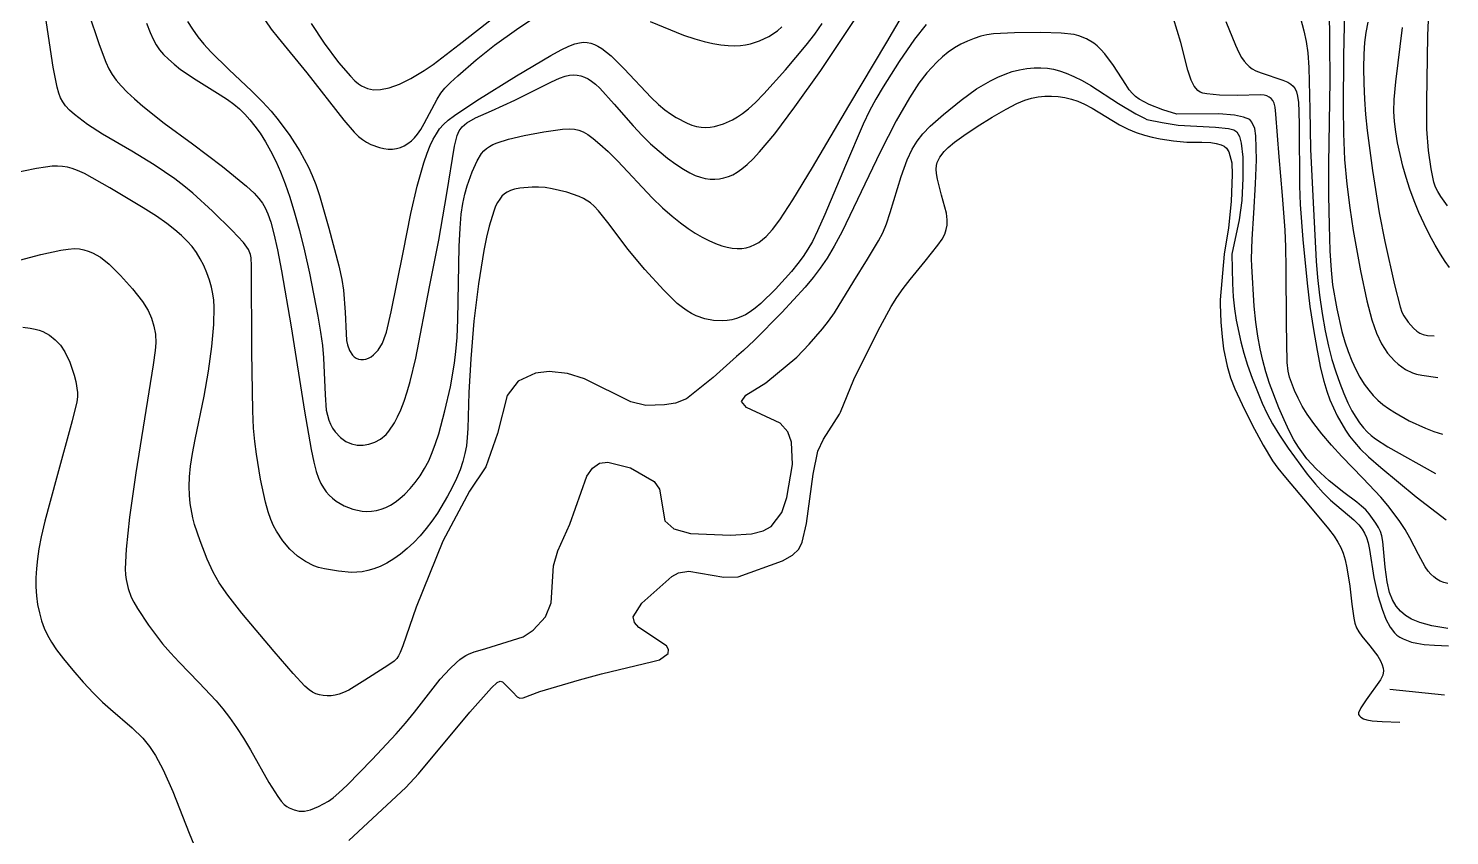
# Model space of a CAD drawing. Header units: millimetres. Extents: x 220021 to 223505, y 489325 to 491820.
# Drawn here: x 220222.3 to 220579.3, y 491411.9 to 491614.6 of the extents above; entities that cross this region are included whole.
import ezdxf

# ---------------------------------------------------------------- set-up
doc = ezdxf.new("R2010")
doc.units = ezdxf.units.MM
for name, color, linetype in [('A0013117', 8, 'Continuous'), ('F0017111', 8, 'Continuous'), ('F0017114', 8, 'Continuous')]:
    doc.layers.add(name, color=color, linetype=linetype)

msp = doc.modelspace()

# ---------------------------------------------------------------- linework, layer by layer
at = {"layer": 'A0013117', "flags": 128}
msp.add_lwpolyline([(220564.295, 491448.677), (220577.99, 491447.208)], dxfattribs=at)
at = {"layer": 'F0017111', "flags": 128}
for points, elevation in [([(220578.798, 491570.02), (220577.088, 491572.391), (220576.351, 491573.612), (220575.786, 491574.757), (220575.351, 491575.966), (220574.627, 491579.297), (220574, 491583.903), (220573.61, 491589.251), (220573.55, 491596.122), (220573.844, 491612.777), (220574.01, 491616.642), (220574.302, 491620.182), (220574.739, 491623.621), (220576.083, 491631.276), (220577.826, 491639.404), (220578.716, 491642.928)], 110), ([(220237.321, 491618.742), (220240.04, 491610.526), (220241.691, 491606.127), (220242.48, 491604.445), (220243.324, 491603.004), (220244.325, 491601.625), (220245.57, 491600.156), (220247.087, 491598.57), (220248.89, 491596.866), (220251.002, 491595.035), (220256.406, 491590.793), (220263.486, 491585.585), (220271.007, 491579.894), (220277.069, 491574.932), (220278.953, 491573.2), (220280.189, 491571.871), (220281.049, 491570.725), (220281.77, 491569.533), (220282.452, 491568.027), (220283.158, 491565.929), (220283.947, 491562.976), (220284.846, 491558.957), (220285.877, 491553.676), (220288.277, 491539.659), (220291.628, 491518.439), (220293.287, 491508.824), (220293.958, 491505.685), (220294.568, 491503.358), (220295.15, 491501.612), (220295.739, 491500.276), (220296.372, 491499.194), (220297.076, 491498.234), (220297.853, 491497.367), (220298.696, 491496.588), (220299.6, 491495.892), (220301.577, 491494.737), (220303.753, 491493.89), (220306.085, 491493.39), (220307.289, 491493.296), (220308.502, 491493.332), (220309.712, 491493.51), (220310.908, 491493.827), (220312.079, 491494.273), (220313.224, 491494.847), (220314.376, 491495.581), (220315.577, 491496.51), (220316.852, 491497.663), (220318.163, 491499.022), (220319.454, 491500.562), (220320.676, 491502.257), (220321.808, 491504.087), (220322.833, 491506.034), (220323.746, 491508.095), (220324.578, 491510.328), (220325.372, 491512.807), (220326.922, 491518.54), (220328.289, 491524.594), (220329.323, 491530.481), (220329.684, 491533.45), (220329.949, 491536.93), (220330.131, 491541.481), (220330.484, 491559.817), (220330.697, 491564.447), (220331.002, 491567.919), (220331.405, 491570.647), (220331.906, 491572.989), (220332.482, 491575.059), (220333.738, 491578.586), (220334.981, 491581.321), (220336.123, 491583.148), (220336.711, 491583.823), (220337.353, 491584.409), (220338.092, 491584.932), (220338.971, 491585.411), (220340.035, 491585.863), (220342.872, 491586.751), (220346.828, 491587.683), (220351.762, 491588.616), (220356.476, 491589.278), (220358.157, 491589.37), (220359.441, 491589.285), (220360.527, 491589.029), (220361.597, 491588.598), (220362.772, 491587.923), (220364.159, 491586.923), (220365.85, 491585.517), (220367.89, 491583.635), (220370.315, 491581.211), (220378.976, 491572.061), (220381.607, 491569.529), (220383.962, 491567.462), (220386.08, 491565.767), (220388.003, 491564.357), (220389.795, 491563.175), (220391.523, 491562.169), (220393.236, 491561.301), (220394.895, 491560.575), (220396.442, 491560.01), (220397.836, 491559.617), (220399.107, 491559.384), (220400.305, 491559.296), (220401.469, 491559.338), (220402.603, 491559.513), (220403.701, 491559.827), (220404.756, 491560.281), (220405.759, 491560.859), (220406.699, 491561.537), (220407.571, 491562.298), (220409.188, 491564.06), (220411.015, 491566.53), (220414.293, 491571.559), (220419.285, 491579.678), (220428.368, 491595.134), (220437.919, 491611.095), (220445.262, 491623.735)], 80), ([(220281.804, 491616.461), (220283.261, 491614.421), (220284.979, 491612.235), (220292.224, 491603.465), (220301.482, 491591.582), (220304.123, 491588.505), (220305.198, 491587.471), (220306.216, 491586.659), (220307.234, 491586.003), (220308.296, 491585.45), (220310.494, 491584.64), (220311.586, 491584.394), (220312.658, 491584.266), (220313.709, 491584.268), (220314.736, 491584.409), (220315.733, 491584.691), (220316.694, 491585.115), (220317.612, 491585.678), (220318.479, 491586.363), (220319.289, 491587.148), (220320.049, 491588.044), (220320.832, 491589.174), (220321.726, 491590.695), (220324.97, 491596.782), (220325.91, 491598.292), (220326.924, 491599.574), (220328.277, 491600.963), (220330.147, 491602.704), (220334.724, 491606.669), (220339.374, 491610.337), (220344.928, 491614.315), (220352.842, 491619.668)], 95), ([(220549.009, 491619.664), (220549.115, 491611.02), (220549.231, 491601.493), (220548.912, 491580.543), (220548.912, 491572.631), (220549.019, 491565.12), (220549.225, 491558.704), (220549.521, 491553.862), (220549.904, 491550.21), (220550.929, 491544.183), (220552.251, 491538.483), (220553.001, 491535.864), (220553.819, 491533.415), (220554.721, 491531.119), (220555.713, 491528.971), (220556.773, 491527), (220557.869, 491525.247), (220558.979, 491523.734), (220560.115, 491522.42), (220561.3, 491521.248), (220562.559, 491520.163), (220563.94, 491519.129), (220565.495, 491518.108), (220569.176, 491516.061), (220573.24, 491514.191), (220575.349, 491513.378), (220577.548, 491512.659)], 90), ([(220251.972, 491615.933), (220252.838, 491613.581), (220253.602, 491611.867), (220254.371, 491610.466), (220255.22, 491609.228), (220256.22, 491608.047), (220257.429, 491606.835), (220258.86, 491605.581), (220260.512, 491604.294), (220264.38, 491601.67), (220270.446, 491597.938), (220272.253, 491596.757), (220273.865, 491595.581), (220275.313, 491594.369), (220276.653, 491593.078), (220277.933, 491591.662), (220279.194, 491590.068), (220280.474, 491588.241), (220281.795, 491586.142), (220283.121, 491583.804), (220284.401, 491581.273), (220285.602, 491578.568), (220286.757, 491575.589), (220287.92, 491572.207), (220289.131, 491568.308), (220290.379, 491563.834), (220291.642, 491558.743), (220292.886, 491553.104), (220294.976, 491542.344), (220295.661, 491538.286), (220296.116, 491534.945), (220296.403, 491531.827), (220296.795, 491522.576), (220297.11, 491518.759), (220297.37, 491517.428), (220297.722, 491516.243), (220298.168, 491515.163), (220298.708, 491514.177), (220299.333, 491513.28), (220300.699, 491511.819), (220302.037, 491510.872), (220303.426, 491510.282), (220304.895, 491509.957), (220306.363, 491509.924), (220307.831, 491510.152), (220309.306, 491510.652), (220310.762, 491511.473), (220312.14, 491512.639), (220312.814, 491513.407), (220314.253, 491515.571), (220315.032, 491517.051), (220315.838, 491518.841), (220316.653, 491520.953), (220317.454, 491523.339), (220318.213, 491525.931), (220319.601, 491531.793), (220323.068, 491549.72), (220325.347, 491561.425), (220327.392, 491573.147), (220329.293, 491585.024), (220329.946, 491587.654), (220330.507, 491588.906), (220331.213, 491589.835), (220332.401, 491590.833), (220334.613, 491592.104), (220338.628, 491593.914), (220344.466, 491596.53), (220353.693, 491601.186), (220355.674, 491602.104), (220357.075, 491602.622), (220358.164, 491602.864), (220359.163, 491602.936), (220360.124, 491602.868), (220361.056, 491602.67), (220361.968, 491602.35), (220362.87, 491601.91), (220363.77, 491601.347), (220364.71, 491600.625), (220365.85, 491599.555), (220369.425, 491595.587), (220374.195, 491590.139), (220376.448, 491587.733), (220378.581, 491585.636), (220380.688, 491583.755), (220382.828, 491582.027), (220384.909, 491580.498), (220386.801, 491579.241), (220388.414, 491578.306), (220389.806, 491577.647), (220391.075, 491577.198), (220392.301, 491576.9), (220393.505, 491576.739), (220394.69, 491576.71), (220395.856, 491576.81), (220397.001, 491577.034), (220398.119, 491577.38), (220399.214, 491577.851), (220400.332, 491578.488), (220401.526, 491579.34), (220402.844, 491580.452), (220404.304, 491581.852), (220405.92, 491583.567), (220409.75, 491588.139), (220414.842, 491594.865), (220421.302, 491604.002), (220431.431, 491619.11)], 85), ([(220262.247, 491616.31), (220263.524, 491614.361), (220264.872, 491612.507), (220266.38, 491610.657), (220268.131, 491608.721), (220272.633, 491604.239), (220278.369, 491598.785), (220281.06, 491596.124), (220283.265, 491593.764), (220285.054, 491591.647), (220287.971, 491587.686), (220290.457, 491583.743), (220292.601, 491579.717), (220293.551, 491577.616), (220294.439, 491575.36), (220295.367, 491572.631), (220297.77, 491564.442), (220300.261, 491554.945), (220301.009, 491551.517), (220301.432, 491548.813), (220301.818, 491543.339), (220302.067, 491537.941), (220302.216, 491536.226), (220302.401, 491535.124), (220302.915, 491533.694), (220303.651, 491532.57), (220304.108, 491532.128), (220304.621, 491531.782), (220305.183, 491531.546), (220305.787, 491531.431), (220306.421, 491531.436), (220307.07, 491531.557), (220307.723, 491531.788), (220308.368, 491532.131), (220308.995, 491532.583), (220310.161, 491533.816), (220311.194, 491535.515), (220311.686, 491536.692), (220312.2, 491538.277), (220313.443, 491543.406), (220316.388, 491558.279), (220318.339, 491568.09), (220319.933, 491574.975), (220321.621, 491580.813), (220322.453, 491583.244), (220323.234, 491585.217), (220323.987, 491586.81), (220324.752, 491588.142), (220325.577, 491589.326), (220326.54, 491590.438), (220327.728, 491591.544), (220329.282, 491592.75), (220334.952, 491596.491), (220344.92, 491602.703), (220353.494, 491607.791), (220356.151, 491609.211), (220358.072, 491610.114), (220359.54, 491610.681), (220360.711, 491610.991), (220361.711, 491611.096), (220362.645, 491611.045), (220363.55, 491610.855), (220364.446, 491610.54), (220365.357, 491610.104), (220366.325, 491609.512), (220368.63, 491607.672), (220371.941, 491604.417), (220378.72, 491597.272), (220380.567, 491595.496), (220382.129, 491594.164), (220383.562, 491593.109), (220384.99, 491592.196), (220387.735, 491590.775), (220388.972, 491590.299), (220390.132, 491589.976), (220391.257, 491589.789), (220392.38, 491589.728), (220393.506, 491589.784), (220394.633, 491589.951), (220396.889, 491590.6), (220399.174, 491591.645), (220400.38, 491592.358), (220401.687, 491593.256), (220403.155, 491594.407), (220404.9, 491595.97), (220407.048, 491598.121), (220412.494, 491604.176), (220417.687, 491610.408), (220419.814, 491613.166), (220421.71, 491615.822)], 90), ([(220378.478, 491616.28), (220386.882, 491612.886), (220389.679, 491611.93), (220392.004, 491611.284), (220394.184, 491610.813), (220396.235, 491610.484), (220398.094, 491610.292), (220399.718, 491610.231), (220401.146, 491610.288), (220402.438, 491610.45), (220403.648, 491610.705), (220405.956, 491611.476), (220408.246, 491612.58), (220410.447, 491614.015), (220411.567, 491614.973)], 95), ([(220523.118, 491616.303), (220525.499, 491610.347), (220526.332, 491608.574), (220527.033, 491607.32), (220527.682, 491606.365), (220528.321, 491605.614), (220528.981, 491605.004), (220529.714, 491604.472), (220530.659, 491603.962), (220531.975, 491603.421), (220537.381, 491601.576), (220538.618, 491601.049), (220539.442, 491600.557), (220540.015, 491600.04), (220540.472, 491599.433), (220540.841, 491598.633), (220541.126, 491597.533), (220541.33, 491595.983), (220541.459, 491593.679), (220541.52, 491590.275), (220541.594, 491575.021), (220541.759, 491570.405), (220542.413, 491561.545), (220543.489, 491550.65), (220544.22, 491544.764), (220545.088, 491538.997), (220546.014, 491533.714), (220546.901, 491529.291), (220547.686, 491525.971), (220548.425, 491523.466), (220549.209, 491521.353), (220551.079, 491517.287), (220553.102, 491513.731), (220554.174, 491512.173), (220555.383, 491510.648), (220556.855, 491509.026), (220558.926, 491507.029), (220561.981, 491504.339), (220570.89, 491496.992), (220578.403, 491491.141)], 80), ([(220541.841, 491617.149), (220542.674, 491614.008), (220543.269, 491611.329), (220543.665, 491608.492), (220543.913, 491604.806), (220544.168, 491594.221), (220544.386, 491584.298), (220544.976, 491572.422), (220545.794, 491556.113), (220546.114, 491552.026), (220546.62, 491547.57), (220547.282, 491542.994), (220548.046, 491538.647), (220548.868, 491534.801), (220549.744, 491531.406), (220550.683, 491528.331), (220551.683, 491525.477), (220552.719, 491522.869), (220553.754, 491520.561), (220554.762, 491518.591), (220555.74, 491516.927), (220556.695, 491515.517), (220557.637, 491514.313), (220558.588, 491513.271), (220559.575, 491512.351), (220560.652, 491511.497), (220563.76, 491509.525), (220575.766, 491502.833)], 85), ([(220552.888, 491618.965), (220552.62, 491607.716), (220552.533, 491594.762), (220552.62, 491588.157), (220552.906, 491581.679), (220553.45, 491575.456), (220554.2, 491569.519), (220555.074, 491563.868), (220556.906, 491553.702), (220558.508, 491546.214), (220559.782, 491541.43), (220560.938, 491538.051), (220562.211, 491535.364), (220563.718, 491533.062), (220565.438, 491531.102), (220566.36, 491530.272), (220568.246, 491528.955), (220569.985, 491528.099), (220570.972, 491527.795), (220572.321, 491527.511), (220576.319, 491526.927)], 95), ([(220579.289, 491554.563), (220578.184, 491556.029), (220576.993, 491557.855), (220575.67, 491560.12), (220574.273, 491562.722), (220572.889, 491565.518), (220571.594, 491568.383), (220570.407, 491571.28), (220569.34, 491574.195), (220568.396, 491577.114), (220567.571, 491580.03), (220566.248, 491585.825), (220565.766, 491588.61), (220565.434, 491591.209), (220565.283, 491593.689), (220565.375, 491596.739), (220565.782, 491601.204), (220567.471, 491614.787)], 105)]:
    msp.add_lwpolyline(points, dxfattribs=dict(at, elevation=elevation))
at = {"layer": 'F0017111'}
for points, elevation in [([(220578.832, 491463.932), (220574.848, 491464.58), (220571.827, 491465.396), (220569.706, 491466.248), (220568.189, 491467.145), (220566.927, 491468.214), (220565.841, 491469.504), (220564.927, 491471.052), (220564.183, 491472.964), (220563.596, 491475.59), (220563.13, 491479.257), (220562.496, 491485.715), (220562.241, 491487.163), (220561.902, 491488.262), (220561.423, 491489.267), (220560.769, 491490.376), (220559.118, 491492.665), (220558.214, 491493.673), (220557.193, 491494.631), (220555.953, 491495.639), (220552.687, 491498.057), (220549.005, 491500.983), (220545.74, 491503.968), (220543.399, 491506.518), (220541.331, 491509.387), (220540.206, 491511.244), (220538.996, 491513.52), (220537.704, 491516.264), (220536.398, 491519.303), (220534.078, 491525.404), (220533.141, 491528.307), (220532.342, 491531.183), (220531.671, 491534.118), (220531.11, 491537.265), (220530.639, 491540.794), (220530.241, 491544.858), (220529.594, 491554.91), (220529.509, 491556.719), (220529.692, 491561.655), (220530.085, 491568.205), (220530.557, 491575.535), (220530.768, 491581.586), (220530.64, 491587.608), (220530.329, 491589.446), (220529.647, 491591.002), (220529.076, 491591.67), (220527.532, 491592.32), (220525.247, 491592.806), (220521.302, 491593.129), (220510.767, 491593.018), (220507.226, 491594.108), (220503.804, 491595.472), (220501.332, 491596.798), (220500.411, 491597.463), (220499.604, 491598.228), (220498.805, 491599.202), (220497.93, 491600.463), (220494.825, 491605.241), (220492.655, 491608.218), (220491.693, 491609.325), (220490.797, 491610.191), (220489.921, 491610.891), (220488.1, 491611.997), (220486.148, 491612.753), (220484.992, 491613.016), (220481.721, 491613.377), (220476.623, 491613.538), (220469.978, 491613.482), (220464.758, 491613.218), (220463.04, 491612.975), (220461.507, 491612.608), (220459.889, 491612.088), (220458.198, 491611.42), (220456.513, 491610.618), (220454.901, 491609.693), (220453.361, 491608.638), (220451.88, 491607.444), (220450.455, 491606.119), (220447.954, 491603.402), (220445.997, 491600.814), (220443.616, 491597.111), (220440.305, 491591.393), (220436.246, 491583.524), (220431.47, 491573.544), (220426.682, 491563.62), (220424.677, 491559.871), (220422.895, 491556.901), (220421.202, 491554.404), (220419.444, 491552.075), (220417.393, 491549.616), (220411.539, 491543.247), (220404.636, 491536.255), (220401.886, 491533.691), (220400.18, 491532.211), (220394.29, 491526.893), (220387.575, 491521.578), (220384.866, 491520.44), (220382.035, 491520.018), (220377.358, 491519.924), (220373.633, 491520.785), (220362.01, 491526.608), (220357.728, 491527.898), (220353.13, 491528.401), (220349.686, 491527.999), (220345.27, 491525.981), (220342.554, 491522.401), (220340.112, 491512.88), (220337.164, 491504.449), (220333.105, 491498.337), (220326.408, 491485.84), (220319.662, 491469.257), (220316.328, 491459.501), (220315.674, 491457.83), (220315.275, 491457.055), (220314.79, 491456.352), (220314.474, 491455.999), (220314.126, 491455.672), (220313.355, 491455.082), (220311.635, 491454.052), (220306.807, 491450.932), (220302.738, 491448.442), (220301.443, 491447.817), (220300.371, 491447.434), (220299.335, 491447.174), (220298.307, 491447.017), (220297.299, 491446.972), (220296.322, 491447.042), (220295.387, 491447.223), (220294.505, 491447.506), (220293.666, 491447.902), (220292.784, 491448.5), (220291.752, 491449.406), (220288.807, 491452.562), (220284.022, 491458.096), (220275.909, 491467.738), (220272.335, 491472.257), (220270.208, 491475.356), (220268.729, 491477.998), (220267.201, 491481.311), (220265.394, 491485.868), (220263.99, 491490.007), (220263.552, 491491.704), (220262.953, 491495.273), (220262.766, 491497.336), (220262.697, 491499.575), (220262.778, 491501.996), (220263.037, 491504.698), (220263.498, 491507.805), (220264.162, 491511.369), (220266.397, 491522.275), (220267.497, 491528.534), (220268.339, 491534.694), (220268.856, 491540.198), (220268.974, 491544.564), (220268.87, 491546.328), (220268.642, 491547.953), (220268.271, 491549.598), (220267.749, 491551.378), (220267.09, 491553.23), (220266.319, 491555.044), (220265.451, 491556.735), (220264.48, 491558.306), (220263.393, 491559.782), (220262.168, 491561.195), (220260.747, 491562.596), (220259.064, 491564.045), (220257.026, 491565.608), (220254.454, 491567.396), (220251.141, 491569.529), (220242.752, 491574.569), (220236.39, 491578.119), (220234.633, 491578.939), (220233.31, 491579.405), (220232.059, 491579.715), (220230.804, 491579.911), (220229.545, 491579.996), (220228.227, 491579.964), (220226.587, 491579.775), (220224.311, 491579.382), (220217.754, 491578.072)], 70), ([(220216.278, 491555.41), (220225.437, 491557.833), (220230.384, 491558.922), (220232.286, 491559.19), (220233.824, 491559.276), (220235.096, 491559.197), (220236.224, 491558.98), (220237.307, 491558.646), (220238.357, 491558.215), (220240.348, 491557.102), (220242.541, 491555.362), (220245.417, 491552.558), (220248.446, 491549.184), (220250.906, 491546.043), (220252.35, 491543.739), (220253.206, 491541.786), (220253.811, 491539.797), (220254.185, 491537.776), (220254.315, 491535.649), (220254.148, 491533.702), (220253.648, 491530.093), (220249.277, 491502.974), (220247.674, 491491.878), (220246.83, 491483.784), (220246.612, 491478.869), (220246.681, 491477.386), (220246.835, 491476.2), (220247.339, 491473.97), (220248.121, 491471.754), (220248.735, 491470.485), (220249.64, 491468.912), (220252.467, 491464.688), (220255.997, 491460.071), (220257.945, 491457.789), (220260.127, 491455.407), (220265.106, 491450.311), (220269.428, 491445.757), (220271.155, 491443.712), (220272.813, 491441.541), (220274.546, 491439.071), (220276.326, 491436.344), (220278.085, 491433.458), (220282.698, 491425.239), (220284.931, 491421.666), (220285.798, 491420.519), (220286.525, 491419.726), (220287.162, 491419.195), (220287.762, 491418.828), (220288.996, 491418.32), (220290.293, 491418.058), (220291.639, 491418.04), (220293.111, 491418.328), (220295.162, 491419.173), (220297.627, 491420.538), (220298.822, 491421.367), (220300.272, 491422.59), (220302.348, 491424.561), (220308.638, 491430.956), (220314.665, 491437.431), (220317.026, 491440.159), (220319.244, 491442.88), (220325.727, 491451.136), (220328.183, 491453.791), (220329.792, 491455.362), (220330.637, 491456.081), (220331.53, 491456.718), (220332.175, 491457.097), (220332.847, 491457.43), (220334.255, 491457.991), (220335.724, 491458.451), (220337.222, 491458.861), (220346.559, 491461.783), (220349.062, 491463.432), (220352.212, 491466.816), (220353.58, 491470.351), (220354.212, 491479.645), (220355.283, 491483.415), (220358.326, 491490.064), (220362.525, 491502.166), (220363.967, 491504.163), (220365.764, 491505.386), (220367.863, 491505.632), (220373.498, 491504.228), (220379.445, 491500.771), (220380.772, 491498.839), (220382.132, 491490.944), (220384.408, 491488.937), (220388.596, 491487.788), (220398.622, 491487.307), (220403.937, 491487.643), (220406.851, 491488.414), (220408.881, 491489.524), (220411.504, 491493.003), (220412.821, 491496.796), (220414.222, 491505.081), (220413.936, 491510.672), (220413.019, 491513.269), (220411.122, 491515.462), (220402.696, 491519.426), (220401.415, 491520.905), (220402.475, 491522.477), (220407.52, 491525.62), (220415.273, 491532.069), (220418.419, 491535.279), (220421.782, 491539.116), (220423.304, 491541.06), (220424.801, 491543.194), (220429.609, 491551.079), (220433.09, 491556.659), (220435.855, 491561.204), (220436.879, 491563.219), (220437.819, 491565.529), (220438.775, 491568.384), (220441.515, 491577.376), (220443.005, 491581.581), (220444.269, 491584.28), (220445.538, 491586.274), (220446.955, 491588.088), (220448.775, 491590.002), (220452.131, 491592.973), (220456.589, 491596.601), (220460.438, 491599.373), (220463.982, 491601.462), (220465.788, 491602.348), (220467.612, 491603.109), (220469.444, 491603.728), (220471.276, 491604.201), (220473.099, 491604.523), (220474.899, 491604.692), (220476.64, 491604.714), (220478.283, 491604.599), (220479.814, 491604.348), (220481.339, 491603.939), (220482.991, 491603.342), (220484.872, 491602.533), (220486.957, 491601.503), (220489.193, 491600.249), (220496.143, 491595.736), (220500.433, 491593.162), (220502.613, 491592.03), (220503.225, 491591.744), (220507.114, 491590.993), (220511.112, 491590.295), (220520.492, 491589.792), (220523.76, 491589.476), (220525.127, 491589.125), (220525.818, 491588.587), (220526.515, 491587.463), (220526.973, 491585.78), (220527.313, 491582.257), (220527.382, 491577.006), (220527.068, 491571.393), (220526.396, 491566.519), (220524.567, 491557.858), (220524.718, 491550.536), (220524.92, 491547.169), (220525.235, 491544.152), (220525.664, 491541.343), (220526.836, 491535.875), (220527.611, 491533.022), (220528.561, 491529.989), (220529.702, 491526.755), (220532.23, 491520.474), (220533.469, 491517.804), (220534.838, 491515.246), (220536.551, 491512.455), (220538.735, 491509.214), (220543.532, 491502.672), (220545.605, 491500.098), (220547.499, 491497.984), (220549.413, 491496.113), (220555.228, 491491.163), (220556.487, 491489.939), (220557.348, 491488.877), (220557.954, 491487.85), (220558.431, 491486.731), (220558.828, 491485.389), (220559.176, 491483.694), (220560.26, 491476.705), (220561.273, 491472.204), (220562.315, 491468.721), (220563.305, 491466.217), (220564.376, 491464.26), (220565.475, 491462.808), (220566.07, 491462.248), (220566.764, 491461.752), (220567.603, 491461.291), (220569.744, 491460.489), (220571.098, 491460.168), (220572.906, 491459.906), (220575.466, 491459.707), (220579.005, 491459.577)], 65), ([(220302.76, 491410.651), (220317.111, 491423.951), (220320.241, 491427.42), (220333.196, 491442.903), (220338.58, 491449.015), (220340.03, 491450.365), (220340.758, 491450.694), (220341.404, 491450.477), (220343.962, 491447.925), (220345.039, 491446.707), (220345.742, 491446.415), (220346.53, 491446.51), (220350.727, 491448.078), (220360.708, 491451.016), (220366.257, 491452.486), (220379.1, 491455.57), (220380.821, 491456.012), (220382.966, 491457.601), (220383.097, 491458.585), (220382.55, 491459.501), (220375.647, 491464.152), (220374.524, 491465.424), (220374.195, 491466.822), (220376.346, 491470.281), (220383.899, 491476.99), (220385.562, 491477.892), (220388.16, 491478.278), (220396.958, 491476.783), (220400.598, 491476.865), (220411.69, 491480.861), (220414.212, 491482.306), (220415.788, 491483.842), (220416.653, 491485.577), (220417.781, 491490.24), (220419.38, 491502.662), (220420.63, 491508.457), (220422.044, 491511.47), (220426.03, 491517.676), (220426.243, 491518.226), (220429.645, 491526.408), (220431.16, 491529.481), (220436.247, 491539.642), (220439.031, 491544.79), (220440.43, 491547.017), (220442.014, 491549.26), (220443.763, 491551.539), (220447.519, 491556.099), (220450.759, 491560.115), (220451.793, 491561.654), (220452.457, 491562.932), (220452.864, 491564.067), (220453.095, 491565.192), (220453.118, 491566.49), (220452.871, 491568.16), (220451.656, 491572.673), (220450.614, 491576.725), (220450.401, 491578.149), (220450.35, 491579.266), (220450.424, 491580.16), (220450.6, 491580.904), (220451.203, 491582.212), (220452.362, 491583.713), (220453.353, 491584.704), (220454.901, 491586), (220457.29, 491587.734), (220460.64, 491589.942), (220464.408, 491592.282), (220467.89, 491594.314), (220470.552, 491595.706), (220472.559, 491596.554), (220474.25, 491597.059), (220475.907, 491597.387), (220477.584, 491597.569), (220479.278, 491597.602), (220480.982, 491597.483), (220482.671, 491597.22), (220484.312, 491596.824), (220485.905, 491596.288), (220487.571, 491595.551), (220489.462, 491594.536), (220496.378, 491590.408), (220498.525, 491589.318), (220500.573, 491588.462), (220502.67, 491587.754), (220504.606, 491587.301), (220506.549, 491586.897), (220508.229, 491586.618), (220509.917, 491586.393), (220513.31, 491586.032), (220517.053, 491586.011), (220519.285, 491585.899), (220520.634, 491585.712), (220521.918, 491585.373), (220522.658, 491584.999), (220523.254, 491584.492), (220523.876, 491583.573), (220524.558, 491580.862), (220524.666, 491577.864), (220524.453, 491571.123), (220523.75, 491564.485), (220522.649, 491557.857), (220521.637, 491546.427), (220521.651, 491545.36), (220521.842, 491540.85), (220522.145, 491537.113), (220522.531, 491534.109), (220523.377, 491529.799), (220524.255, 491526.84), (220525.347, 491524.048), (220527.155, 491520.147), (220529.71, 491515.051), (220532.465, 491509.922), (220534.823, 491505.973), (220536.134, 491504.155), (220538.045, 491501.781), (220543.9, 491494.873), (220548.848, 491488.944), (220550.272, 491487.065), (220551.247, 491485.584), (220551.971, 491484.232), (220552.539, 491482.818), (220553.021, 491481.17), (220553.474, 491479.167), (220554.241, 491474.532), (220554.746, 491470), (220555.198, 491466.51), (220555.506, 491465.215), (220555.934, 491464.085), (220556.522, 491463.018), (220557.276, 491461.938), (220559.24, 491459.503), (220561.228, 491456.906), (220561.904, 491455.767), (220562.34, 491454.781), (220562.579, 491453.949), (220562.66, 491453.266), (220562.484, 491452.168), (220561.901, 491450.977), (220558.301, 491445.993), (220556.966, 491443.932), (220556.444, 491442.727), (220556.451, 491442.331), (220556.643, 491441.976), (220557.031, 491441.607), (220557.649, 491441.244), (220558.534, 491440.925), (220559.858, 491440.68), (220562.325, 491440.51), (220566.772, 491440.407)], 60), ([(220220.885, 491539.563), (220222.683, 491539.348), (220223.979, 491539.101), (220225.014, 491538.811), (220225.903, 491538.463), (220227.549, 491537.56), (220229.019, 491536.412), (220230.298, 491535.04), (220231.452, 491533.332), (220232.666, 491530.767), (220233.792, 491527.503), (220234.179, 491525.894), (220234.572, 491523.154), (220234.594, 491522.08), (220234.436, 491520.829), (220233.282, 491516.053), (220229.348, 491501.676), (220226.436, 491490.835), (220225.5, 491486.907), (220224.906, 491483.911), (220224.53, 491481.398), (220224.272, 491478.999), (220224.13, 491476.641), (220224.129, 491474.327), (220224.284, 491472.064), (220224.588, 491469.878), (220225.023, 491467.797), (220225.578, 491465.839), (220226.256, 491463.989), (220227.067, 491462.22), (220228.044, 491460.473), (220229.332, 491458.558), (220231.101, 491456.252), (220233.435, 491453.438), (220236.069, 491450.432), (220238.65, 491447.655), (220240.907, 491445.421), (220242.899, 491443.615), (220248.326, 491438.93), (220251, 491436.367), (220252.719, 491434.293), (220254.244, 491431.982), (220256.141, 491428.422), (220258.585, 491422.999), (220262.676, 491412.536), (220264.989, 491406.811)], 60)]:
    msp.add_lwpolyline(points, dxfattribs=dict(at, elevation=elevation))
at = {"layer": 'F0017114', "elevation": 75}
for points in [[(220447.781, 491615.546), (220444.905, 491611.882), (220441.012, 491606.281), (220436.97, 491599.908), (220435.172, 491596.831), (220433.597, 491593.9), (220431.992, 491590.553), (220427.506, 491580.118), (220422.338, 491567.84), (220420.532, 491563.775), (220419.21, 491561.088), (220418.095, 491559.128), (220416.935, 491557.336), (220415.6, 491555.509), (220413.991, 491553.532), (220409.991, 491549.14), (220406.303, 491545.544), (220404.844, 491544.317), (220403.558, 491543.38), (220402.376, 491542.662), (220401.249, 491542.118), (220400.131, 491541.711), (220398.99, 491541.409), (220397.833, 491541.209), (220396.677, 491541.111), (220394.411, 491541.214), (220392.188, 491541.651), (220389.99, 491542.418), (220388.893, 491542.953), (220387.767, 491543.627), (220386.579, 491544.473), (220385.278, 491545.545), (220381.876, 491548.857), (220377.133, 491554.016), (220372.837, 491559.124), (220368.152, 491565.391), (220365.494, 491568.815), (220364.44, 491569.947), (220363.52, 491570.747), (220361.7, 491571.893), (220360.602, 491572.407), (220357.567, 491573.443), (220353.834, 491574.338), (220352.093, 491574.607), (220350.454, 491574.742), (220348.849, 491574.753), (220345.712, 491574.461), (220344.385, 491574.199), (220343.342, 491573.879), (220342.527, 491573.49), (220341.85, 491573.009), (220341.235, 491572.42), (220340.665, 491571.717), (220340.139, 491570.9), (220339.648, 491569.942), (220339.156, 491568.718), (220338.017, 491564.896), (220337.356, 491562.134), (220336.667, 491558.778), (220335.318, 491550.47), (220334.187, 491541.032), (220333.395, 491531.608), (220332.946, 491523.181), (220332.643, 491514.077), (220332.51, 491511.847), (220332.288, 491509.803), (220331.937, 491507.833), (220331.417, 491505.832), (220330.7, 491503.721), (220329.804, 491501.528), (220328.76, 491499.311), (220327.596, 491497.119), (220325.008, 491492.89), (220323.625, 491490.881), (220322.185, 491488.964), (220320.676, 491487.157), (220319.094, 491485.478), (220317.45, 491483.941), (220315.759, 491482.559), (220314.039, 491481.346), (220312.323, 491480.318), (220310.645, 491479.49), (220309.035, 491478.87), (220307.515, 491478.436), (220306.099, 491478.156), (220304.78, 491478.003), (220303.439, 491477.972), (220300.183, 491478.257), (220296.622, 491478.879), (220295.19, 491479.249), (220293.992, 491479.661), (220291.899, 491480.691), (220289.903, 491482.069), (220287.966, 491483.826), (220286.172, 491485.922), (220284.589, 491488.342), (220283.883, 491489.704), (220283.211, 491491.288), (220282.546, 491493.23), (220281.87, 491495.62), (220280.579, 491501.363), (220279.545, 491507.656), (220279.156, 491510.862), (220278.861, 491514.223), (220278.652, 491518.538), (220278.442, 491533.374), (220278.303, 491554.945), (220278.209, 491557.001), (220278.069, 491557.799), (220277.547, 491559.04), (220276.302, 491560.796), (220273.48, 491563.869), (220268.548, 491568.68), (220263.557, 491573.22), (220261.345, 491575.053), (220259.069, 491576.787), (220253.871, 491580.33), (220248.26, 491583.744), (220240.861, 491588.041), (220237.121, 491590.462), (220233.881, 491592.929), (220232.591, 491594.093), (220231.617, 491595.153), (220230.9, 491596.159), (220230.353, 491597.185), (220229.895, 491598.333), (220229.467, 491599.831), (220228.511, 491604.819), (220226.3, 491619.334)], [(220578.886, 491475.206), (220577.871, 491475.448), (220576.965, 491475.797), (220576.124, 491476.262), (220575.336, 491476.839), (220574.601, 491477.522), (220573.904, 491478.325), (220573.192, 491479.348), (220571.48, 491482.498), (220569.312, 491486.688), (220568.107, 491488.751), (220566.806, 491490.748), (220565.381, 491492.728), (220563.796, 491494.741), (220561.993, 491496.85), (220557.52, 491501.603), (220552.251, 491507.064), (220549.642, 491509.936), (220547.232, 491512.751), (220545.16, 491515.367), (220543.521, 491517.679), (220542.245, 491519.757), (220541.217, 491521.71), (220540.347, 491523.616), (220539.091, 491527.032), (220538.733, 491528.539), (220538.522, 491530.725), (220538.362, 491540.555), (220538.276, 491554.419), (220538.168, 491559.694), (220537.98, 491563.96), (220537.291, 491572.653), (220536.441, 491582.32), (220535.679, 491593.047), (220535.455, 491594.817), (220535.191, 491595.845), (220534.866, 491596.463), (220534.461, 491596.948), (220533.972, 491597.345), (220533.401, 491597.639), (220532.718, 491597.822), (220531.764, 491597.904), (220526.033, 491597.751), (220521.518, 491597.791), (220518.283, 491598.129), (220517.289, 491598.342), (220516.605, 491598.606), (220516.082, 491598.96), (220515.138, 491600.041), (220514.332, 491601.605), (220513.558, 491604.115), (220511.774, 491611.067), (220509.92, 491617.071)]]:
    msp.add_lwpolyline(points, dxfattribs=at)
at = {"layer": 'F0017114', "elevation": 100, "flags": 128}
for points in [[(220293.325, 491615.826), (220296.615, 491610.888), (220300.201, 491606.047), (220303.164, 491602.588), (220304.308, 491601.444), (220305.224, 491600.652), (220305.988, 491600.128), (220307.425, 491599.499), (220308.985, 491599.187), (220310.716, 491599.231), (220312.89, 491599.704), (220315.495, 491600.616), (220318.313, 491601.969), (220321.703, 491604.015), (220323.928, 491605.553), (220330.463, 491610.553), (220339.689, 491617.778)], [(220558.769, 491616.148), (220558.247, 491613.541), (220557.912, 491611.015), (220557.735, 491608.154), (220557.689, 491604.666), (220557.759, 491600.763), (220557.932, 491596.785), (220558.203, 491592.943), (220558.607, 491588.939), (220559.955, 491578.937), (220561.64, 491568.251), (220562.999, 491561.052), (220565.452, 491550.168), (220566.847, 491544.699), (220567.321, 491543.321), (220567.767, 491542.386), (220568.846, 491540.788), (220570.243, 491539.277), (220571.026, 491538.596), (220571.815, 491538.051), (220572.629, 491537.69), (220573.723, 491537.494), (220575.41, 491537.425)]]:
    msp.add_lwpolyline(points, dxfattribs=at)

doc.saveas('drawing.dxf')
